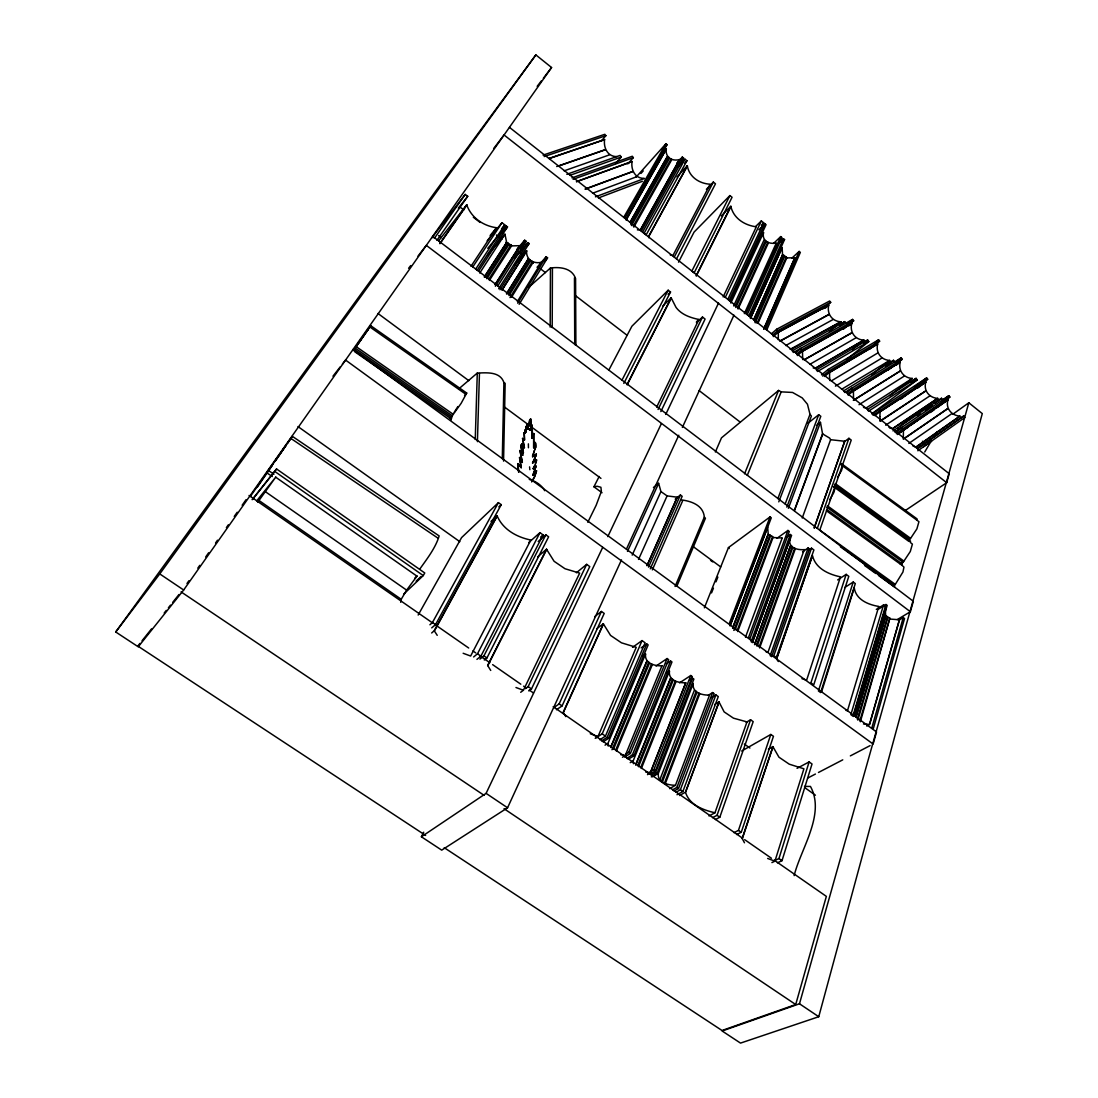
<?xml version="1.0" encoding="UTF-8"?>
<svg xmlns="http://www.w3.org/2000/svg" width="1098" height="1098" viewBox="0 0 1098 1098"><rect width="100%" height="100%" fill="white"/><g stroke="black" fill="none" stroke-linecap="round" stroke-linejoin="round"><path stroke-width="1.5" d="M521.138 467.666L519.615 457.495L522.374 462.368L520.054 450.482L522.675 455.231L519.917 450.509L522.264 462.436L519.491 457.537L521.221 467.597L517.844 463.672L521.221 467.597M550.18 327.149L550.455 267.994C560.213 266.745 571.962 268.049 575.585 278.576L575.887 345.335M552.198 327.616L552.431 268.488M534.026 474.13L532.983 475.228L534.04 471.522M532.983 475.228L534.781 469.601M526.093 428.357L526.326 426.093L526.052 431.939L524.871 430.1L526.203 431.939L526.23 429.579M524.281 432.887L524.583 439.914L522.524 438.473L524.432 439.927L524.117 432.873L525.379 432.845L524.117 432.873M514.591 264.851L526.601 250.866C525.86 259.54 533.477 264.165 541.465 262.285L517.378 301.538M502.294 458.676L503.913 382.557C500.125 371.316 486.661 372.744 477.287 373.059L459.115 388.582M503.557 461.091L505.162 383.326L503.913 382.557M475.242 439.502L477.287 373.059M477.41 441.657L479.455 373.54M522.524 438.473L524.419 447.641L522.058 443.647L523.362 452.747L522.209 443.633M522.675 438.473L524.281 447.668M821.441 692.275L854.258 587.952C856.028 599.535 867.996 604.682 878.798 606.439L847.464 710.777L845.968 710.365M637.389 229.88L640.45 229.962L679.607 159.553C671.99 161.667 664.908 157.138 666.321 148.861L626.148 220.163M520.754 445.321L523.362 452.747L520.754 445.321L522.552 455.286M520.905 445.308L522.675 455.231M549.151 158.4L604.586 139.515C603.337 148.161 607.908 156.794 616.925 156.602M662.067 665.8C654.106 666.157 644.348 663.055 645.555 653.996L607.894 743.483L608.223 746.064M576.491 181.582L632.05 161.447C630.774 169.847 635.152 178.562 644.032 178.356M524.899 430.059L524.762 430.883M647.491 774.639L650.373 772.923L685.825 682.791C677.946 683.08 668.106 680.074 669.451 671.07L633.134 761.01L633.381 763.728M526.93 429.14L527.356 424.006L526.903 428.604M709.432 695.061C701.608 695.391 691.809 692.33 693.25 683.464L658.333 773.459C657.126 782.503 667.639 785.139 675.462 785.303L709.541 695.116M534.767 469.724C539.379 459.101 528.838 476.916 535.577 463.589M532.269 438.349L532.31 430.951L530.979 430.155L531.638 424.734L532.146 438.404L533.669 433.504L533.848 434.822L533.628 447.723M531.116 430.128L527.767 428.92L531.116 430.128L530.952 425.516L531.748 424.802L532.31 430.951L527.809 428.604C529.648 416.773 531.24 415.264 531.116 430.128L532.434 430.91L527.96 428.604L530.787 418.942M730.829 303.062L763.535 232.611C761.669 240.737 768.984 244.703 776.355 242.919L744.334 313.63M829.388 331.514L840.917 321.796C832.119 321.44 826.657 313.781 828.757 305.134L778.331 332.159L778.29 339.762M414.646 578.317L417.089 575.983L406.631 590.134L401.319 599.151L400.688 602.28M535.248 472.346L536.497 470.822L535.261 474.926M852.199 349.672L863.865 340.147C855.109 339.735 849.55 332.172 851.732 323.526L802.46 351.182L802.72 359.595M536.497 470.822L534.397 477.369M533.299 468.764L533.916 467.075M535.097 448.808C537.471 443.208 534.602 439.42 533.765 447.696M535.028 442.357L533.944 447.435M871.4 374.926L889.805 360.46C881.09 359.979 875.422 352.527 877.7 343.894L829.717 372.236L829.498 376.943M834.48 484.794L909.817 539.543L916.899 528.879L918.944 521.701L916.816 520.095L917.036 518.887L841.246 463.493M903.325 438.665L903.421 429.922L947.958 399.741C945.405 408.346 951.39 415.497 959.981 416.142L916.281 447.161M840.395 546.804L894.513 585.659L902.94 572.017L903.97 567.076L901.856 565.209L902.103 563.919L826.725 509.486M889.737 395.705L912.356 378.494C903.681 377.959 897.917 370.602 900.278 361.983L853.407 390.915L853.544 399.164M790.011 538.885L752.652 641.232M900.099 426.134L937.829 398.423C929.196 397.833 923.322 390.572 925.779 381.98L880.157 411.572L879.869 416.183M536.071 456.192L536.222 454.133L532.681 456.686L532.503 455.986L535.179 448.725M532.338 438.033L533.669 433.504M818.751 1016.721L799.481 1003.778L722.127 1030.995L740.519 1043.1L818.751 1016.721L982.285 413.603L968.82 402.774L952.886 414.193M536.277 461.956L536.414 459.911L532.585 462.917L536.387 454.311M250.317 496.474L292.343 436.331L439.145 535.92C435.686 547.6 427.465 558.278 420.205 568.476M799.481 1003.778L968.82 402.774M897.272 619.588L910.366 611.737L913.316 601.279L432.653 236.358M905.603 510.323L946.696 482.708L949.221 473.718L509.417 127.327M444.237 847.697L722.031 1030.5L795.707 1004.533L826.355 896.38L774.255 860.201M903.242 617.556L871.936 727.535L873.335 728.55L904.546 618.545L903.242 617.556L898.85 620.178M885.578 609.555L854.766 713.659M863.481 723.994L869.492 724.392L899.44 619.78L869.602 724.433L866.651 726.011M859.885 720.851L889.874 618.188L885.661 615.854L885.359 609.939M860.365 721.757L889.874 618.188M857.25 719.121L887.39 616.513M857.854 720.151L887.953 617.543M855.905 716.788L885.661 615.854M855.973 716.884L885.729 615.951M883.547 604.943L850.868 714.661L853.324 716.459L885.853 606.672L883.547 604.943L876.3 609.404M885.976 604.518L853.503 714.057L854.793 714.935L887.184 605.382L885.976 604.518L878.825 608.923M533.395 461.352L532.53 463.027L536.414 459.911M365.867 332.557L370.753 325.722L466.719 393.057L461.119 403.364L450.276 418.434M777.411 862.822L782.009 860.681L812.026 763.988L809.13 761.916L797.052 768.339M774.296 860.736L778.949 858.554L809.13 761.916M771.894 862.603L774.914 861.189L803.914 768.792L789.256 764.181L778.962 757.195L772.868 746.599L768.38 749.111M853.215 582.05L818.422 690.971L820.659 692.55L855.301 583.573L853.215 582.05L844.76 587.499M846.174 574.364L810.928 682.819L813.742 684.878L848.795 576.34L846.174 574.364L837.65 579.936M789.695 539.694C788.666 547.875 797.189 550.18 804.367 549.631M353.213 350.66L354.119 349.37L451.841 417.432L450.907 420.109M772.868 746.599L742.179 838.46L744.471 842.784M742.33 838.639L773.019 746.777M736.634 834.535L741.246 832.284L773.459 736.291L770.81 734.466L741.658 751.046M733.986 832.668L738.446 830.39L770.81 734.466M535.481 467.775L535.975 466.128M535.714 447.668L534.946 442.425M819.753 530.197L851.225 440.092L848.932 438.308L843.539 442.37M715.388 819.547L719.808 817.228L753.187 721.647L750.565 719.766L746.187 722.347M776.835 658.443L812.424 555.698L776.684 658.265L777.425 660.447M817.324 528.344L848.932 438.308M712.561 817.653L717.035 815.292L750.565 719.766M811.504 548.19L773.815 655.712L776.382 657.51L813.893 549.933L811.504 548.19L808.759 550.084M814.14 527.905L844.733 441.259L814.304 527.973M808.142 547.929L770.192 655.616L771.633 656.673L809.5 548.959L808.142 547.929L802.583 551.786M708.979 815.965L714.963 812.781L746.983 721.908L733.464 718.161L724.145 711.888L718.97 701.855L714.647 704.532M804.271 549.59L768.092 651.992L765.924 651.759M759.102 646.983L794.732 548.122M759.638 647.944L795.226 549.069M802.24 517.995L830.61 439.708L829.663 438.116L822.567 433.875L820.453 422.305L816.487 425.406M756.398 645.199L792.18 546.406M757.057 646.297L792.797 547.477M754.559 644.499L790.436 545.747M754.628 644.595L790.505 545.843M790.34 534.506L751.114 641.685L752.446 642.605L791.589 535.385L790.34 534.506L786.264 537.402M789.38 540.367L752.775 640.861M256.726 500.839L275.818 477.026L258.579 501.045M787.939 530.444L748.589 637.32L750.044 638.391L789.297 531.473L787.939 530.444L776.959 538.336M745.487 637.183L782.16 538.047M794.348 510.364L822.567 433.875M794.485 510.543L822.69 434.039M679.525 795.515L685.413 792.221L718.97 701.855M714.963 812.781C702.967 809.995 689.352 804.834 685.55 792.385L719.094 702.02M854.587 716.17L854.505 714.194M534.85 476.024L531.734 481.761M786.813 507.139L820.81 416.293L818.696 414.742L808.032 423.142M676.986 794.732L682.887 791.493L718.284 696.585L715.896 694.924L711.669 697.573M788.391 508.305L820.453 422.305M737.142 630.595L772.512 536.551L768.257 534.259L767.612 527.109L730.033 625.956M785.18 503.941L818.696 414.742M674.062 791.027L678.509 788.515L714.139 693.675L712.616 692.577L708.347 695.267M737.691 631.57L773.019 537.512L772.512 536.551M675.915 792.317L680.362 789.791L715.896 694.924M733.807 630.389L769.931 534.822M735.097 629.909L770.563 535.92M672.539 789.86L676.903 787.39L712.616 692.577M732.572 628.097L768.188 534.163L732.64 628.193M777.878 498.533L810.008 414.33L807.469 404.256L802.213 397.901L792.564 392.453L781.186 391.862L778.564 390.435L721.482 437.855L715.374 451.992M778.784 501.855L811.422 416.018L810.008 414.33M665.182 783.958L699.646 694.073M770.027 516.925L729.388 623.293L730.733 624.213L771.276 517.803L770.027 516.925L728.454 547.586L704.381 607.825M662.314 782.188L696.928 692.358M664.537 782.984L699.055 693.099M659.596 780.376L694.265 690.491M661.518 781.062L696.187 691.246M649.591 774.351L655.424 770.878L692.303 676.601L690.779 675.503L679.538 682.86M651.196 775.147L655.575 772.567L692.467 678.152L693.881 679.099L657.057 773.541L651.279 776.904M648.095 773.157L653.804 769.753L690.779 675.503M645.748 772.059L650.249 772.868L685.715 682.736M641.383 768.476L675.97 681.789M711.531 592.934L713.425 588.185M715.965 581.844L717.859 577.081M638.501 766.692L673.239 680.074M640.724 767.488L675.366 680.815M635.687 764.771L670.562 678.193M635.769 764.881L670.645 678.303M637.691 765.567L672.484 678.948M534.383 450.468L532.681 456.686M626.67 758.43L632.407 754.875L670.576 661.023L671.976 661.97L633.903 755.849L628.207 759.308M747.313 475.31L781.186 391.862M624.638 757.016L630.376 753.448L668.641 659.637L667.104 658.539L656.041 666.074M744.54 473.814L778.564 390.435M622.456 757.249L625.27 755.493L661.957 665.759M625.819 754.12L628.729 752.308L667.104 658.539M535.549 463.713L536.675 459.966M615.69 750.099L651.608 663.851M616.362 751.101L652.239 664.853M611.984 749.742L648.712 661.984M613.466 749.316L649.481 663.123M610.625 747.367L646.791 661.229M610.708 747.477L646.873 661.325M675.078 586.483L704.34 517.062C703.187 504.902 690.724 500.976 680.678 499.81M676.89 586.126L705.424 518.27L704.34 517.062M601.512 740.958L607.153 737.307L646.722 643.936L648.149 644.897L608.649 738.281L603.063 741.85M599.824 739.778L605.451 736.113L645.116 642.783L642.042 640.587L632.544 647.353M596.489 737.595L602.198 733.848L642.042 640.587M595.212 738.35L597.985 736.538L636.236 647.34L621.454 642.81L610.584 635.44L603.31 623.801L596.626 628.825M765.484 329.043L799.152 251.415L800.346 252.375L766.747 330.031M763.755 328.947L794.828 257.783L763.851 328.988M794.142 875.628C800.909 848.356 825.669 814.222 810.461 786.456L804.532 786.401M652.336 569.876L682.627 500.853M648.534 567.131L680.403 494.992L682.174 496.31L650.304 568.791M757.03 323.361L786.333 256.959L782.545 254.805L782.133 247.64L750.442 318.502L782.092 247.53L778.427 250.975M758.183 322.785L786.772 257.92L786.333 256.959M754.655 321.7L784.082 255.354M646.969 565.58L677.274 497.188L647.093 565.635M755.246 322.812L784.617 256.438M753.736 319.587L782.545 254.805M753.804 319.683L782.6 254.901M784.548 239.584L749.961 316.759L748.809 315.908L783.45 238.76L784.548 239.584L782.119 241.848M638.528 559.417L667.09 495.898L660.927 491.588L658.663 483.353L627.48 551.388M745.94 313.644L780.76 236.578L781.954 237.552L747.216 314.659M603.31 623.801L563.178 712.355L565.841 716.637M563.356 712.547L603.475 623.993M556.466 709.761L562.094 705.904L604.216 613.411L601.416 611.462L594.691 616.609M632.201 555.108L660.927 491.588M553.694 707.757L559.129 703.9L601.416 611.462M423.691 832.188L421.399 836.786L441.712 850.14L507.564 807.785L621.482 559.925M626.491 549.014L678.784 435.22M682.366 427.424L733.944 315.181M737.582 308.058L767.873 242.123M738.062 309.032L768.312 243.097M735.207 306.383L765.608 240.517M735.797 307.509L766.157 241.615M733.656 305.903L764.057 239.968M764.963 223.841L729.154 300.427L730.321 301.277L766.061 224.665L764.963 223.841L758.855 229.757M727.823 299.383L763.714 222.839L761.339 220.918L755.369 226.737M725.298 297.393L761.339 220.918M421.399 836.786L486.098 793.36L602.678 547.435M607.812 536.606L661.339 423.704M665.745 414.426L718.531 303.062M723.143 296.94L756.316 226.806C744.595 225.351 733.505 218.31 730.829 206.3L721.345 215.853M528.824 690.93L531.487 688.94L589.763 566.595L586.689 564.358L576.368 572.785M660.859 411.572L705.081 319.065L702.487 317.034L696.42 322.757M658.073 409.472L702.487 317.034M520.685 692.289L523.403 690.258L579.675 573.129L565.031 568.75L554.092 561.284L546.516 549.233L537.663 556.878M525.448 688.638L528.152 686.621L586.689 564.358M656.686 407.084L698.918 319.491C690.395 317.693 681.872 314.81 676.395 307.879A1.441 1.084 27.1 0 0 675.956 307.275L671.166 297.846L662.78 306.095M696.187 275.708L730.829 206.3M696.324 275.9L730.952 206.465M900.291 564.097L903.119 562.341L910.297 551.512L912.397 544.141L910.283 542.412L910.516 541.149L834.988 486.277M729.895 195.581L691.877 271.069L694.183 272.812L732.064 197.256L729.895 195.581L694.073 232.09L678.537 262.161M546.516 549.233L487.622 665.443L490.724 670.439M487.814 665.635L546.68 549.439M602.033 492.755L593.936 486.785L599.165 476.463M536.222 454.133L532.75 456.59M484.287 660.022L486.949 657.935L548.629 536.798L545.83 534.836L538.185 541.534M627.04 384.575L671.166 297.846M627.191 384.767L671.303 298.025M479.936 659.102L483.916 655.877L545.83 534.836M623.815 383.408L670.521 292.013L668.16 290.229L631.899 326.23L608.896 369.999M622.058 380.032L668.16 290.229M476.93 659.39L480.897 656.165L543.098 534.932L539.955 532.667L528.756 542.563M473.609 656.975L477.493 653.79L539.955 532.667M676.546 258.812L715.484 183.791L713.329 182.048L706.385 189.309M674.268 257.014L713.329 182.048M587.801 522.291L596.173 505.245L601.375 491.382L600.894 487.279L597.175 486.263L593.936 486.785M534.369 459.65L535.344 457.852M518.736 472.126L517.954 463.617M431.72 627.878L435.549 624.597L501.264 504.655L498.41 502.651L461.585 537.595L418.16 615.045M670.247 254.914L672.923 255.546L710.214 184.217C699.302 183.641 689.173 176.97 687.307 165.757L648.616 236.399L648.808 237.744M648.74 236.564L687.417 165.922M431.665 632.983L434.19 630.76L497.078 515.731C502.829 529.483 516.664 537.142 530.828 540.038L470.644 656.041L463.15 653.269M437.224 635.344L434.383 630.966L497.257 515.936M686.95 160.72L646.187 234.835L644.114 233.27L685.001 159.21L686.95 160.72L684.644 163.177M429.908 624.776L432.447 622.511L498.41 502.651M642.591 232.062L683.574 158.057L682.325 157.055L676.656 163.259M640.354 229.921L679.511 159.526M641.273 231.019L682.325 157.055M633.285 226.133L671.139 158.881M633.821 227.162L671.633 159.896M533.848 478.454L531.72 481.638M630.815 224.404L668.806 157.22M631.474 225.584L669.423 158.373M630.032 222.318L667.255 156.657M630.101 222.427L667.309 156.767M626.395 218.969L666.362 148.971L659.527 156.424M403.597 594.224L423.265 575.585L424.761 572.978L276.572 468.97L252.142 499.659M665.896 143.811L623.774 217.253L624.995 218.145L667.049 144.675L665.896 143.811L635.975 177.258M924.722 452.019L931.145 441.176M519.148 304.297L547.559 257.838L546.159 256.767L539.571 264.275M517.707 303.199L546.159 256.767M509.994 297.599L532.489 261.365M511.517 297.229L533.093 262.422M508.223 294.333L529.881 259.581M508.992 295.554L530.622 260.789M506.494 293.701L528.207 258.963M506.576 293.811L528.275 259.073M454.229 412.34L457.825 406.603M499.988 289.707L529.099 243.564L527.836 242.644L514.591 258.167M502.033 289.899L526.601 250.866M502.102 290.009L526.669 250.975M498.67 288.76L527.836 242.644M495.404 286.29L524.679 240.229L526.079 241.299L497.778 285.947M495.033 284.615L519.917 245.719L495.129 284.656M489.379 280.429L511.558 245.897L519.821 245.678M486.839 278.741L509.088 244.25L506.645 242.411L504.956 234.217L487.773 254.914M488.734 279.345L510.954 244.827L509.088 244.25M257.879 502.294L258.332 501.402M484.41 276.984L506.727 242.521M486.057 277.506L508.333 243.029M484.328 276.874L506.645 242.411M478.495 271.247L507.496 226.915L506.219 225.996L487.773 248.354M479.744 273.045L504.956 234.217M477.163 270.3L506.219 225.996M475.654 269.161L504.764 224.87L501.978 222.729L487.141 240.846M472.771 266.965L501.978 222.729M470.973 266.32L496.516 227.725C483.271 225.941 471.289 217.733 466.719 204.818L438.637 240.819M933.684 437.128L937.472 431.555M257.138 487.402L272.4 465.25M275.131 461.338L285.741 445.843M287.552 443.276L292.343 436.331M837.513 477.424L841.507 470.534L842.729 466.019L841.795 465.195M829.745 499.645L833.807 492.618L835.07 487.965L834.151 487.059M354.064 349.85L370.753 325.722M439.859 243.454L466.719 204.818M440.01 243.66L466.883 205.01M452.417 415.909L355.025 348.025L363.891 335.357M252.554 499.439L276.572 468.97M436.935 240.338L467.734 196.281L465.209 194.401L431.775 237.937M434.328 238.403L465.209 194.401M186.976 583.505L188.952 580.718M197.818 568.133L199.781 565.346M205.697 556.961L208.647 552.761M215.551 542.988L217.514 540.189M226.38 527.616L228.343 524.817M234.258 516.431L237.209 512.244M242.136 505.245L246.076 499.659M183.668 589.997L551.567 67.513L535.865 54.9L437.1 189.144L115.715 631.981L138.238 646.804L183.668 589.997L159.759 573.925L115.715 631.981M267.034 472.264L272.922 463.919M274.884 461.146L285.672 445.857M354.393 348.958L368.214 329.373M159.759 573.925L535.865 54.9M534.616 473.197L535.248 472.456M534.616 473.32L532.983 475.105M537.169 86.344L541.287 80.964M543.345 78.274L551.567 67.513M493.62 148.559L504.051 134.972L946.696 482.708M408.593 268.296L410.679 265.592M417.967 256.15L426.312 245.362L910.366 611.737M332.969 376.189L340.311 366.773M342.411 364.083L345.554 360.048L873.13 744.046L876.533 731.954L352.98 349.507M458.291 208.14L467.734 196.281M139.926 643.401L137.813 646.049L425.626 835.441M142.04 640.765L151.538 628.88M164.192 613.027L166.306 610.392M168.406 607.743L170.519 605.108M172.633 602.459L178.96 594.54M535.824 471.687L536.497 470.932M490.12 235.535L496.516 227.725M501.512 228.823L504.764 224.87M502.115 233.339L507.496 226.915M464.55 395.609L466.719 393.057M516.664 249.562L524.679 240.229M520.576 247.777L526.079 241.299M601.498 140.791L605.876 135.685L604.82 134.299L543.085 155.12M526.916 246.089L529.099 243.564M615.635 163.492L621.248 157.041L620.082 155.422L566.815 174.308M537.046 267.308L541.465 262.285M544.196 261.667L547.559 257.838M627.768 163.89L633.34 157.632L632.283 156.259L572.003 177.89M640.971 173.429L643.236 170.917M663.645 148.422L667.049 144.675M681.254 160.583L683.574 158.057M678.042 166.786L685.001 159.21M676.972 176.929L687.307 165.757M761.271 225.2L763.714 222.839M668.119 294.333L670.521 292.013M758.704 237.264L763.535 232.611M416.142 581.158L421.069 576.477M773.514 243.454L780.76 236.578M778.523 243.413L783.45 238.76M696.475 321.796L698.918 319.491M490.998 521.44L497.078 515.731M791.836 258.181L799.152 251.415M498.808 506.905L501.264 504.655M528.701 287.333L550.455 267.994M771.482 333.778L776.615 329.263L829.635 301.003L830.692 302.362L823.088 308.84M540.559 537.169L543.098 534.932M773.253 336.592L778.331 332.159M772.635 335.068L777.713 330.676L830.692 302.362M824.955 308.414L828.757 305.134L778.358 332.31M795.597 352.774L800.799 348.354L801.883 349.768L853.668 320.781L852.611 319.422L793.415 352.444L792.234 350.811L844.678 321.618L845.831 323.196M797.313 355.532L802.46 351.182M839.586 325.9L844.678 321.618M847.423 323.773L852.611 319.422M653.447 487.512L658.594 483.216M796.736 354.05L801.883 349.768M849.166 325.681L851.732 323.526M843.388 329.235L853.668 320.781M821.524 374.843L828.139 369.45L878.578 339.817L879.622 341.162L869.218 349.425M863.755 343.125L867.626 339.982L868.765 341.547L846.393 359.705M824.502 376.477L829.717 372.236M675.229 499.192L680.403 494.992M874.626 343.001L878.578 339.817M822.677 376.092L829.21 370.863L879.622 341.162M846.517 392.411L851.87 388.184L852.954 389.584L902.199 359.252L901.156 357.907L844.856 392.48L843.662 390.847L893.552 360.295L894.692 361.86M848.109 395.074L853.407 390.915M885.702 366.444L893.552 360.295M895.817 362.079L901.156 357.907M896.325 365.058L900.278 361.983M847.656 393.688L852.954 389.584M887.706 370.397L902.199 359.252M910.791 382.351L916.089 378.33L917.228 379.881L872.402 413.37M871.894 414.042L926.643 377.932L927.686 379.263L901.005 399.054M874.79 415.62L880.157 411.572M914.497 387.086L926.643 377.932M917.777 387.992L925.779 381.98M873.047 415.291L927.686 379.263M895.117 432.324L901.993 427.287L903.078 428.687L949.866 397.037L948.823 395.705L895.323 431.761L894.143 430.142M917.434 415.936L920.11 413.973M925.477 410.048L932.175 405.148M934.851 403.186L941.549 398.272L942.688 399.823M941.988 400.701L948.823 395.705M897.972 433.888L903.421 429.922M930.418 412.519L934.467 409.568M937.157 407.605L947.958 399.741M896.27 433.573L903.078 428.687M910.722 425.159L949.866 397.037M917.557 448.684L963.687 415.991L964.826 417.542L917.859 450.77M923.336 446.913L931.639 441.039M641.163 647.861L646.722 643.936M963.687 415.991L917.42 448.464L918.601 450.084M959.899 416.073L915.869 447.01L913.014 446.076M642.797 655.918L645.555 653.996M908.842 443.414L951.746 413.699M903.297 439.063L947.739 408.607L904.752 438.239M666.335 663.892L670.576 661.023M898.26 433.6L947.986 399.878M897.354 434.506L908.444 426.985M893.003 430.896L941.549 398.272M892.55 428.645L937.733 398.354L892.633 428.714L889.943 427.877M666.651 672.95L669.451 671.07M885.688 425.187L929.635 396.035M880.363 421.165L925.614 390.929M880.171 420.932L925.669 391.066M689.599 680.019L692.467 678.152M533.312 468.654L535.948 466.238M880.198 411.723L925.82 382.118M605.039 745.171L607.894 743.483M916.089 378.33L867.365 409.513L868.559 411.146L917.228 379.881M912.273 378.426L865.91 408.127L863.495 407.385M859.007 404.695L904.203 376.147M853.434 400.248L900.182 371.028L853.489 400.386M853.434 391.066L900.305 362.12M630.225 762.643L633.134 761.01M889.723 360.391L841.576 389.31M835.427 386.139L881.694 358.168M831.31 380.924L877.659 353.034M829.759 372.387L877.741 344.045M652.5 776.753L658.333 773.459M868.765 341.547L817.571 371.453L816.377 369.82L867.626 339.982M815.018 368.516L863.865 340.147M814.936 368.434L863.783 340.078M809.761 364.385L855.795 337.923M669.615 788.639L675.462 785.303M802.487 351.333L851.774 323.677M790.107 349.329L840.821 321.728M790.917 349.535L840.917 321.796M785.688 345.541L832.888 319.614M780.033 340.97L828.839 314.453M780.102 341.121L828.894 314.591M807.826 778.002L815.416 774.049M818.463 772.47L842.756 759.843M850.346 755.891L870.083 745.624M517.68 463.974L518.654 472.195M598.41 197.956L642.399 181.294M595.445 196.844L644.361 178.48M592.563 193.248L636.758 176.709M585.22 188.993L632.681 171.453M585.289 189.144L632.75 171.604M576.532 181.746L632.091 161.598M573.101 179.331L633.34 157.632M569.766 175.405L621.248 157.041M564.111 170.849L609.376 154.9M556.7 166.539L605.3 149.63M558.374 166.127L605.355 149.781M549.192 158.565L604.627 139.679M544.183 156.561L605.876 135.685M524.419 447.641L523.54 446.159M794.732 257.742L786.772 257.92M620.658 754.642L625.27 755.493M781.927 537.993L773.019 537.512M590.271 733.766L597.985 736.538M888.9 427.177L889.668 427.698M897.533 427.973L898.988 428.083M814.51 368.352L813.165 367.912M899.44 619.78L890.313 619.08M530.567 418.873L530.979 430.155M515.964 687.499L523.403 690.258M844.733 441.259L830.61 439.708M677.274 497.188L667.09 495.898M767.639 858.444L774.914 861.189M801.965 678.701L806.632 680.156L840.492 576.848C828.523 574.378 815.649 568.435 812.547 555.863M607.153 737.307L608.649 738.281M632.407 754.875L633.903 755.849M655.575 772.567L657.057 773.541M268.296 470.397L273.965 474.199M266.649 472.744L272.318 476.546M486.098 793.36L507.564 807.785M181.074 591.891L484.122 795.35M504.037 808.718L795.707 1004.533M680.362 789.791L682.887 791.493M559.129 703.9L562.094 705.904M483.916 655.877L486.949 657.935M432.447 622.511L435.549 624.597M738.446 830.39L741.246 832.284M290.86 438.418L437.951 538.13M258.908 500.427L401.25 599.316M477.493 653.79L480.897 656.165M249.04 495.473L432.09 622.593M434.904 624.542L468.695 648.012M472.922 650.949L475.736 652.898M479.963 655.835L489.818 662.684M492.631 664.633L520.795 684.191M523.609 686.14L526.436 688.103M529.25 690.052L533.477 692.989M553.186 706.687L741.864 837.705M744.691 839.668L771.441 858.252M356.054 346.556L453.405 414.426M354.613 351.635L451.045 418.777M265.14 491.52L406.631 590.134M602.198 733.848L605.451 736.113M628.729 752.308L630.376 753.448M653.804 769.753L655.424 770.878M676.903 787.39L678.509 788.515M717.035 815.292L719.808 817.228M778.949 858.554L782.009 860.681M528.152 686.621L531.487 688.94M710.543 560.378L712.712 561.901M369.875 326.971L465.95 394.347M274.816 471.467L423.265 575.585M275.694 477.191L416.979 576.162M297.997 426.587L459.788 541.671M744.32 744.046L749.907 748.013M804.642 787.54L815.43 795.213M820.302 530.512L895.186 584.301M864.579 565.484L875.71 573.472M878.496 575.462L895.186 587.444M826.41 510.748L901.856 565.209M827.37 505.78L903.778 561.009M826.67 507.098L903.119 562.341M835.166 483.491L910.462 538.24M833.313 486.496L908.897 541.41M840.958 464.674L916.816 520.095M377.986 313.493L468.819 380.663M504.613 407.125L600.949 478.371M693.167 546.571L720.686 566.925M438.651 235.535L441.369 237.593M459.733 206.808L463.823 209.938M473.334 217.253L480.142 222.469M496.461 234.999L501.91 239.186M505.986 242.315L510.062 245.444M518.229 251.703L523.664 255.889M527.754 259.018L533.189 263.191M539.996 268.42L545.432 272.592M575.352 295.568L627.04 335.247M699.138 390.586L739.942 421.906M511.558 245.897L510.954 244.827M522.058 443.647L522.84 445.047M777.864 660.845L778.413 661.531M728.454 547.586L729.237 548.547M533.71 447.641L533.546 433.559M878.688 408.895L879.773 410.295M828.139 369.45L829.21 370.863M776.615 329.263L777.713 330.676M922.457 441.204L924.406 443.866M829.621 377.204L829.91 380.553M526.491 426.12L526.477 426.806M527.767 428.92L527.575 426.051M527.918 428.92L527.726 428M525.16 432.653L525.036 431.555M880.047 416.554L880.116 420.795M527.52 424.034L527.397 425.05M529.758 468.736L529.84 469.683M529.579 466.87L529.661 467.817M527.479 427.067L527.562 425.077M528.371 443.853L528.44 447.751M574.46 277.78L574.748 344.58M529.277 479.428A17.307 11.076 28 0 1 544.69 490.696M851.76 332.763L804.107 359.87L851.815 332.9"/></g></svg>
